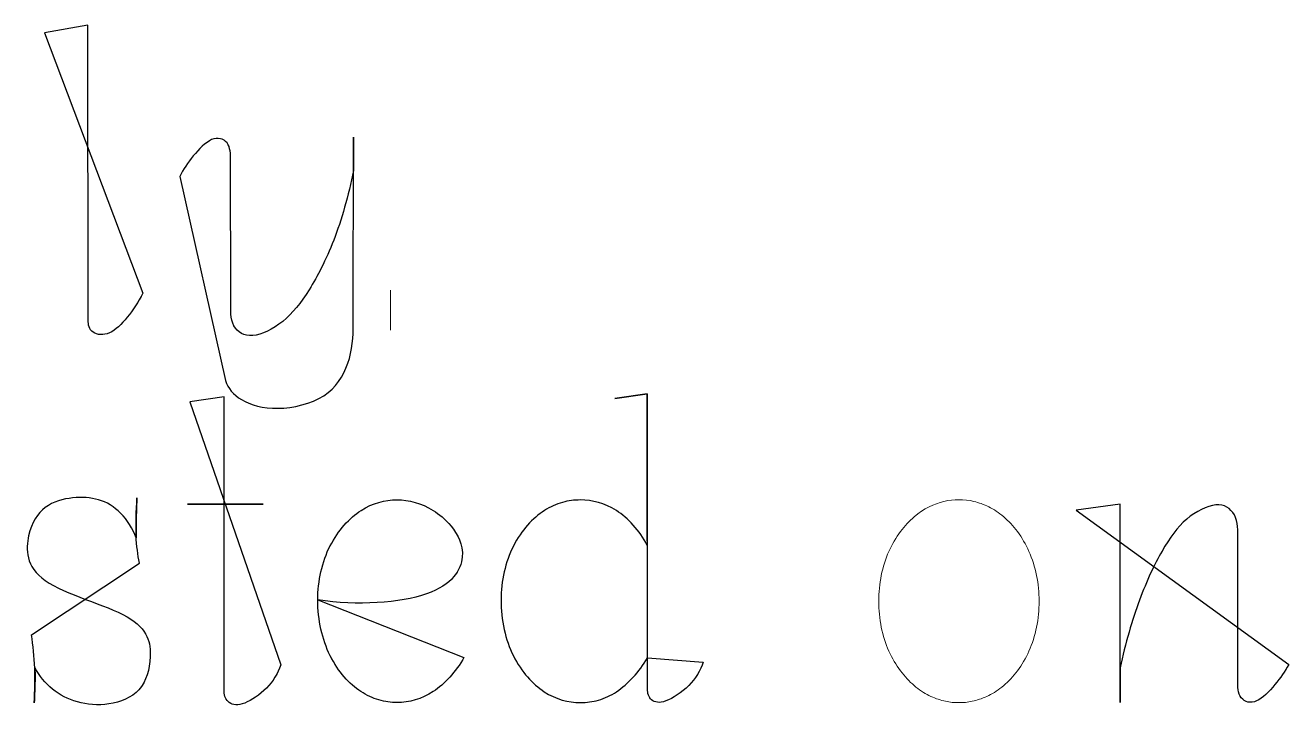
# Model space of a CAD drawing. Header units: centimetres. Extents: x -10 to 10, y -7.2 to 7.2.
# Drawn here: x -4.585 to -3.429, y 6.532 to 7.154 of the extents above; entities that cross this region are included whole.
import ezdxf

# ---------------------------------------------------------------- set-up
doc = ezdxf.new("R2010")
doc.units = ezdxf.units.CM
doc.header["$MEASUREMENT"] = 0
doc.layers.add('Layer 1', color=7, linetype='Continuous')

msp = doc.modelspace()

# ---------------------------------------------------------------- linework, layer by layer
at = {"layer": 'Layer 1', "color": 7}
for points, knots in [([(-4.56738, 7.14731), (-4.56738, 7.14731), (-4.52775, 7.15416), (-4.52775, 7.15416), (-4.52775, 7.15416), (-4.52775, 7.15416), (-4.52756, 6.88442), (-4.52756, 6.88442), (-4.52756, 6.88442), (-4.52756, 6.88042), (-4.52679, 6.87585), (-4.52298, 6.87339), (-4.52298, 6.87339), (-4.51936, 6.8709), (-4.51364, 6.87035), (-4.50795, 6.87281), (-4.50795, 6.87281), (-4.50242, 6.8753), (-4.49708, 6.88062), (-4.49176, 6.8871), (-4.49176, 6.8871), (-4.48663, 6.89358), (-4.48168, 6.90102), (-4.47766, 6.90901), (-4.47766, 6.90901), (-4.47766, 6.90901), (-4.56738, 7.14731), (-4.56738, 7.14731)], [0, 0, 0, 0, 0.125, 0.125, 0.125, 0.125, 0.25, 0.25, 0.25, 0.25, 0.375, 0.375, 0.375, 0.375, 0.5, 0.5, 0.5, 0.5, 0.625, 0.625, 0.625, 0.625, 0.75, 0.75, 0.75, 0.75, 1, 1, 1, 1]), ([(-4.56738, 7.14731), (-4.56738, 7.14731), (-4.56738, 7.14731), (-4.56738, 7.14731), (-4.56738, 7.14731), (-4.56738, 7.14731), (-4.56738, 7.14731), (-4.56738, 7.14731)], [0, 0, 0, 0, 0.3333333, 0.3333333, 0.3333333, 0.3333333, 1, 1, 1, 1]), ([(-4.44374, 7.01586), (-4.44051, 7.02253), (-4.43631, 7.02843), (-4.43136, 7.03472), (-4.43136, 7.03472), (-4.42623, 7.04081), (-4.42012, 7.0471), (-4.41459, 7.04959), (-4.41459, 7.04959), (-4.40887, 7.05208), (-4.40374, 7.05036), (-4.40049, 7.04655), (-4.40049, 7.04655), (-4.39745, 7.04255), (-4.39724, 7.03626), (-4.39724, 7.03073), (-4.39724, 7.03073), (-4.39724, 7.03073), (-4.39705, 6.90196), (-4.39705, 6.90196), (-4.39705, 6.90196), (-4.39705, 6.89397), (-4.39761, 6.8854), (-4.39419, 6.87929), (-4.39419, 6.87929), (-4.39078, 6.8732), (-4.38525, 6.86976), (-4.37704, 6.87035), (-4.37704, 6.87035), (-4.36905, 6.87091), (-4.35836, 6.87588), (-4.3496, 6.88331), (-4.3496, 6.88331), (-4.34045, 6.89056), (-4.33304, 6.90046), (-4.32539, 6.91226), (-4.32539, 6.91226), (-4.31777, 6.92464), (-4.31015, 6.93893), (-4.3029, 6.95761), (-4.3029, 6.95761), (-4.29586, 6.97589), (-4.28938, 6.99838), (-4.2848, 7.02124), (-4.2848, 7.02124), (-4.2848, 7.02124), (-4.28481, 7.05185), (-4.28481, 7.05185), (-4.28481, 7.05185), (-4.28481, 7.05185), (-4.285, 6.88172), (-4.285, 6.88172), (-4.285, 6.88172), (-4.285, 6.86934), (-4.28595, 6.85658), (-4.28997, 6.84497), (-4.28997, 6.84497), (-4.29436, 6.83314), (-4.30063, 6.82267), (-4.31206, 6.81526), (-4.31206, 6.81526), (-4.32349, 6.80801), (-4.33987, 6.80402), (-4.35378, 6.80383), (-4.35378, 6.80383), (-4.3677, 6.80346), (-4.37913, 6.80708), (-4.38712, 6.81182), (-4.38712, 6.81182), (-4.39511, 6.81621), (-4.39969, 6.8223), (-4.40178, 6.82915), (-4.40178, 6.82915), (-4.40178, 6.82915), (-4.44374, 7.01586), (-4.44374, 7.01586)], [0, 0, 0, 0, 0.05, 0.05, 0.05, 0.05, 0.1, 0.1, 0.1, 0.1, 0.15, 0.15, 0.15, 0.15, 0.2, 0.2, 0.2, 0.2, 0.25, 0.25, 0.25, 0.25, 0.3, 0.3, 0.3, 0.3, 0.35, 0.35, 0.35, 0.35, 0.4, 0.4, 0.4, 0.4, 0.45, 0.45, 0.45, 0.45, 0.5, 0.5, 0.5, 0.5, 0.55, 0.55, 0.55, 0.55, 0.6, 0.6, 0.6, 0.6, 0.65, 0.65, 0.65, 0.65, 0.7, 0.7, 0.7, 0.7, 0.75, 0.75, 0.75, 0.75, 0.8, 0.8, 0.8, 0.8, 0.85, 0.85, 0.85, 0.85, 0.9, 0.9, 0.9, 0.9, 1, 1, 1, 1]), ([(-4.44374, 7.01586), (-4.44374, 7.01586), (-4.44374, 7.01586), (-4.44374, 7.01586), (-4.44374, 7.01586), (-4.44374, 7.01586), (-4.44374, 7.01586), (-4.44374, 7.01586)], [0, 0, 0, 0, 0.3333333, 0.3333333, 0.3333333, 0.3333333, 1, 1, 1, 1]), ([(-4.43462, 6.80973), (-4.43462, 6.80973), (-4.40319, 6.81431), (-4.40319, 6.81431), (-4.40319, 6.81431), (-4.40319, 6.81431), (-4.40319, 6.7162), (-4.40319, 6.7162), (-4.40319, 6.7162), (-4.40319, 6.7162), (-4.36757, 6.7162), (-4.36757, 6.7162), (-4.36757, 6.7162), (-4.36757, 6.7162), (-4.43673, 6.7162), (-4.43673, 6.7162), (-4.43673, 6.7162), (-4.43673, 6.7162), (-4.40318, 6.7162), (-4.40318, 6.7162), (-4.40318, 6.7162), (-4.40318, 6.7162), (-4.40318, 6.54456), (-4.40318, 6.54456), (-4.40318, 6.54456), (-4.40318, 6.54075), (-4.40167, 6.53694), (-4.39842, 6.53464), (-4.39842, 6.53464), (-4.39517, 6.53234), (-4.39061, 6.53178), (-4.38432, 6.53427), (-4.38432, 6.53427), (-4.37823, 6.53655), (-4.3704, 6.5417), (-4.3645, 6.54779), (-4.3645, 6.54779), (-4.35841, 6.55409), (-4.35402, 6.56131), (-4.35135, 6.56912), (-4.35135, 6.56912), (-4.35135, 6.56912), (-4.43462, 6.80973), (-4.43462, 6.80973)], [0, 0, 0, 0, 0.0833333, 0.0833333, 0.0833333, 0.0833333, 0.1666667, 0.1666667, 0.1666667, 0.1666667, 0.25, 0.25, 0.25, 0.25, 0.3333333, 0.3333333, 0.3333333, 0.3333333, 0.4166667, 0.4166667, 0.4166667, 0.4166667, 0.5, 0.5, 0.5, 0.5, 0.5833333, 0.5833333, 0.5833333, 0.5833333, 0.6666667, 0.6666667, 0.6666667, 0.6666667, 0.75, 0.75, 0.75, 0.75, 0.8333333, 0.8333333, 0.8333333, 0.8333333, 1, 1, 1, 1]), ([(-4.43462, 6.80973), (-4.43462, 6.80973), (-4.43462, 6.80973), (-4.43462, 6.80973), (-4.43462, 6.80973), (-4.43462, 6.80973), (-4.43462, 6.80973), (-4.43462, 6.80973)], [0, 0, 0, 0, 0.3333333, 0.3333333, 0.3333333, 0.3333333, 1, 1, 1, 1]), ([(-4.01589, 6.5756), (-4.01951, 6.56912), (-4.02409, 6.56303), (-4.02883, 6.55787), (-4.02883, 6.55787), (-4.03359, 6.55274), (-4.03894, 6.54816), (-4.04407, 6.54453), (-4.04407, 6.54453), (-4.04941, 6.54109), (-4.05494, 6.53863), (-4.06063, 6.53691), (-4.06063, 6.53691), (-4.06597, 6.53538), (-4.07148, 6.53463), (-4.07719, 6.53463), (-4.07719, 6.53463), (-4.08822, 6.53463), (-4.09947, 6.53767), (-4.11032, 6.54455), (-4.11032, 6.54455), (-4.11566, 6.54817), (-4.1208, 6.55254), (-4.12556, 6.55807), (-4.12556, 6.55807), (-4.13032, 6.56341), (-4.13471, 6.57008), (-4.13852, 6.57749), (-4.13852, 6.57749), (-4.14214, 6.58471), (-4.145, 6.59292), (-4.14691, 6.60149), (-4.14691, 6.60149), (-4.14882, 6.61025), (-4.14977, 6.61919), (-4.14977, 6.62835), (-4.14977, 6.62835), (-4.14977, 6.63711), (-4.14882, 6.64587), (-4.14691, 6.65425), (-4.14691, 6.65425), (-4.145, 6.66245), (-4.14215, 6.67063), (-4.13852, 6.67767), (-4.13852, 6.67767), (-4.13471, 6.6851), (-4.13032, 6.69159), (-4.12556, 6.69691), (-4.12556, 6.69691), (-4.12061, 6.70244), (-4.11548, 6.70681), (-4.11013, 6.71025), (-4.11013, 6.71025), (-4.10478, 6.71369), (-4.09926, 6.71615), (-4.09357, 6.71768), (-4.09357, 6.71768), (-4.08823, 6.7194), (-4.0827, 6.71996), (-4.07719, 6.71996), (-4.07719, 6.71996), (-4.06616, 6.71996), (-4.0551, 6.7171), (-4.04422, 6.71025), (-4.04422, 6.71025), (-4.03888, 6.70681), (-4.03356, 6.70244), (-4.02879, 6.69691), (-4.02879, 6.69691), (-4.02403, 6.69175), (-4.01945, 6.68529), (-4.01604, 6.67844), (-4.01604, 6.67844), (-4.01604, 6.67844), (-4.01604, 6.81692), (-4.01604, 6.81692), (-4.01604, 6.81692), (-4.01604, 6.81692), (-4.04578, 6.81274), (-4.04578, 6.81274), (-4.04578, 6.81274), (-4.04578, 6.81274), (-4.01604, 6.81692), (-4.01604, 6.81692), (-4.01604, 6.81692), (-4.01604, 6.81692), (-4.01585, 6.54718), (-4.01585, 6.54718), (-4.01585, 6.54718), (-4.01585, 6.54318), (-4.01471, 6.53937), (-4.01204, 6.53726), (-4.01204, 6.53726), (-4.00918, 6.53477), (-4.00519, 6.53382), (-3.99889, 6.53612), (-3.99889, 6.53612), (-3.9928, 6.5384), (-3.98442, 6.54393), (-3.97812, 6.55022), (-3.97812, 6.55022), (-3.97164, 6.55652), (-3.96746, 6.56395), (-3.96478, 6.57176), (-3.96478, 6.57176), (-3.96478, 6.57176), (-4.01589, 6.5756), (-4.01589, 6.5756)], [0, 0, 0, 0, 0.0357143, 0.0357143, 0.0357143, 0.0357143, 0.0714286, 0.0714286, 0.0714286, 0.0714286, 0.1071429, 0.1071429, 0.1071429, 0.1071429, 0.1428571, 0.1428571, 0.1428571, 0.1428571, 0.1785714, 0.1785714, 0.1785714, 0.1785714, 0.2142857, 0.2142857, 0.2142857, 0.2142857, 0.25, 0.25, 0.25, 0.25, 0.2857143, 0.2857143, 0.2857143, 0.2857143, 0.3214286, 0.3214286, 0.3214286, 0.3214286, 0.3571429, 0.3571429, 0.3571429, 0.3571429, 0.3928571, 0.3928571, 0.3928571, 0.3928571, 0.4285714, 0.4285714, 0.4285714, 0.4285714, 0.4642857, 0.4642857, 0.4642857, 0.4642857, 0.5, 0.5, 0.5, 0.5, 0.5357143, 0.5357143, 0.5357143, 0.5357143, 0.5714286, 0.5714286, 0.5714286, 0.5714286, 0.6071429, 0.6071429, 0.6071429, 0.6071429, 0.6428571, 0.6428571, 0.6428571, 0.6428571, 0.6785714, 0.6785714, 0.6785714, 0.6785714, 0.7142857, 0.7142857, 0.7142857, 0.7142857, 0.75, 0.75, 0.75, 0.75, 0.7857143, 0.7857143, 0.7857143, 0.7857143, 0.8214286, 0.8214286, 0.8214286, 0.8214286, 0.8571429, 0.8571429, 0.8571429, 0.8571429, 0.8928571, 0.8928571, 0.8928571, 0.8928571, 0.9285714, 0.9285714, 0.9285714, 0.9285714, 1, 1, 1, 1]), ([(-4.57937, 6.59674), (-4.57805, 6.58663), (-4.5767, 6.57674), (-4.57651, 6.56626), (-4.57651, 6.56626), (-4.57595, 6.55615), (-4.57651, 6.5453), (-4.57688, 6.53446), (-4.57688, 6.53446), (-4.57651, 6.54189), (-4.57632, 6.54912), (-4.57614, 6.55446), (-4.57614, 6.55446), (-4.57595, 6.55999), (-4.57614, 6.56343), (-4.57651, 6.56684), (-4.57651, 6.56684), (-4.57233, 6.55922), (-4.5668, 6.55237), (-4.56013, 6.54702), (-4.56013, 6.54702), (-4.55365, 6.54149), (-4.54621, 6.53768), (-4.53746, 6.53522), (-4.53746, 6.53522), (-4.5287, 6.53294), (-4.5186, 6.53178), (-4.50851, 6.5335), (-4.50851, 6.5335), (-4.49822, 6.53503), (-4.48793, 6.53903), (-4.48107, 6.54646), (-4.48107, 6.54646), (-4.4744, 6.55408), (-4.47117, 6.56474), (-4.47078, 6.57675), (-4.47078, 6.57675), (-4.47022, 6.58876), (-4.4725, 6.60189), (-4.49192, 6.61313), (-4.49192, 6.61313), (-4.51155, 6.62419), (-4.54849, 6.63353), (-4.5668, 6.64628), (-4.5668, 6.64628), (-4.58511, 6.65903), (-4.58471, 6.67523), (-4.58204, 6.68724), (-4.58204, 6.68724), (-4.57918, 6.69962), (-4.57402, 6.70782), (-4.5668, 6.71314), (-4.5668, 6.71314), (-4.55958, 6.71846), (-4.55042, 6.72095), (-4.54185, 6.7219), (-4.54185, 6.7219), (-4.53328, 6.72285), (-4.52529, 6.72246), (-4.51804, 6.71999), (-4.51804, 6.71999), (-4.51042, 6.71808), (-4.50375, 6.7139), (-4.49785, 6.70779), (-4.49785, 6.70779), (-4.49176, 6.70189), (-4.48682, 6.69387), (-4.48356, 6.6853), (-4.48356, 6.6853), (-4.48375, 6.68871), (-4.48375, 6.69197), (-4.48375, 6.69805), (-4.48375, 6.69805), (-4.48356, 6.70414), (-4.48335, 6.7131), (-4.48298, 6.72186), (-4.48298, 6.72186), (-4.48354, 6.70966), (-4.48393, 6.69747), (-4.48375, 6.68757), (-4.48375, 6.68757), (-4.48335, 6.67746), (-4.48203, 6.66984), (-4.48071, 6.66222), (-4.48071, 6.66222), (-4.48071, 6.66222), (-4.57937, 6.59674), (-4.57937, 6.59674)], [0, 0, 0, 0, 0.0434783, 0.0434783, 0.0434783, 0.0434783, 0.0869565, 0.0869565, 0.0869565, 0.0869565, 0.1304348, 0.1304348, 0.1304348, 0.1304348, 0.173913, 0.173913, 0.173913, 0.173913, 0.2173913, 0.2173913, 0.2173913, 0.2173913, 0.2608696, 0.2608696, 0.2608696, 0.2608696, 0.3043478, 0.3043478, 0.3043478, 0.3043478, 0.3478261, 0.3478261, 0.3478261, 0.3478261, 0.3913043, 0.3913043, 0.3913043, 0.3913043, 0.4347826, 0.4347826, 0.4347826, 0.4347826, 0.4782609, 0.4782609, 0.4782609, 0.4782609, 0.5217391, 0.5217391, 0.5217391, 0.5217391, 0.5652174, 0.5652174, 0.5652174, 0.5652174, 0.6086957, 0.6086957, 0.6086957, 0.6086957, 0.6521739, 0.6521739, 0.6521739, 0.6521739, 0.6956522, 0.6956522, 0.6956522, 0.6956522, 0.7391304, 0.7391304, 0.7391304, 0.7391304, 0.7826087, 0.7826087, 0.7826087, 0.7826087, 0.826087, 0.826087, 0.826087, 0.826087, 0.8695652, 0.8695652, 0.8695652, 0.8695652, 0.9130435, 0.9130435, 0.9130435, 0.9130435, 1, 1, 1, 1]), ([(-4.31743, 6.62857), (-4.28142, 6.62304), (-4.24181, 6.62571), (-4.218, 6.63407), (-4.218, 6.63407), (-4.19437, 6.64227), (-4.18638, 6.65598), (-4.18524, 6.66778), (-4.18524, 6.66778), (-4.1841, 6.6794), (-4.18979, 6.68892), (-4.19553, 6.69598), (-4.19553, 6.69598), (-4.20103, 6.70283), (-4.20656, 6.70704), (-4.21191, 6.71045), (-4.21191, 6.71045), (-4.22294, 6.71712), (-4.234, 6.72016), (-4.24506, 6.72016), (-4.24506, 6.72016), (-4.25591, 6.72016), (-4.26715, 6.71712), (-4.27782, 6.71045), (-4.27782, 6.71045), (-4.28316, 6.70683), (-4.2883, 6.70246), (-4.29325, 6.69693), (-4.29325, 6.69693), (-4.29801, 6.69159), (-4.3024, 6.6851), (-4.30621, 6.67788), (-4.30621, 6.67788), (-4.30983, 6.67082), (-4.31269, 6.66283), (-4.3146, 6.65425), (-4.3146, 6.65425), (-4.31651, 6.64605), (-4.31746, 6.63729), (-4.31746, 6.62835), (-4.31746, 6.62835), (-4.31746, 6.61941), (-4.31651, 6.61044), (-4.3146, 6.60168), (-4.3146, 6.60168), (-4.31269, 6.59311), (-4.30984, 6.58491), (-4.30621, 6.5775), (-4.30621, 6.5775), (-4.3024, 6.57007), (-4.29801, 6.56358), (-4.29325, 6.55808), (-4.29325, 6.55808), (-4.28849, 6.55255), (-4.28335, 6.54816), (-4.27801, 6.54474), (-4.27801, 6.54474), (-4.27267, 6.54112), (-4.26714, 6.53884), (-4.26161, 6.53712), (-4.26161, 6.53712), (-4.25611, 6.53559), (-4.25039, 6.53463), (-4.24505, 6.53463), (-4.24505, 6.53463), (-4.23381, 6.53463), (-4.22256, 6.53788), (-4.2119, 6.54474), (-4.2119, 6.54474), (-4.20656, 6.54818), (-4.20142, 6.55273), (-4.19666, 6.55789), (-4.19666, 6.55789), (-4.1919, 6.56323), (-4.18751, 6.56932), (-4.18372, 6.5758), (-4.18372, 6.5758), (-4.18372, 6.5758), (-4.31743, 6.62857), (-4.31743, 6.62857)], [0, 0, 0, 0, 0.047619, 0.047619, 0.047619, 0.047619, 0.0952381, 0.0952381, 0.0952381, 0.0952381, 0.1428571, 0.1428571, 0.1428571, 0.1428571, 0.1904762, 0.1904762, 0.1904762, 0.1904762, 0.2380952, 0.2380952, 0.2380952, 0.2380952, 0.2857143, 0.2857143, 0.2857143, 0.2857143, 0.3333333, 0.3333333, 0.3333333, 0.3333333, 0.3809524, 0.3809524, 0.3809524, 0.3809524, 0.4285714, 0.4285714, 0.4285714, 0.4285714, 0.4761905, 0.4761905, 0.4761905, 0.4761905, 0.5238095, 0.5238095, 0.5238095, 0.5238095, 0.5714286, 0.5714286, 0.5714286, 0.5714286, 0.6190476, 0.6190476, 0.6190476, 0.6190476, 0.6666667, 0.6666667, 0.6666667, 0.6666667, 0.7142857, 0.7142857, 0.7142857, 0.7142857, 0.7619048, 0.7619048, 0.7619048, 0.7619048, 0.8095238, 0.8095238, 0.8095238, 0.8095238, 0.8571429, 0.8571429, 0.8571429, 0.8571429, 0.9047619, 0.9047619, 0.9047619, 0.9047619, 1, 1, 1, 1]), ([(-3.62346, 6.71067), (-3.62346, 6.71067), (-3.58345, 6.7162), (-3.58345, 6.7162), (-3.58345, 6.7162), (-3.58345, 6.7162), (-3.58345, 6.53464), (-3.58345, 6.53464), (-3.58345, 6.53464), (-3.58345, 6.53464), (-3.58345, 6.56644), (-3.58345, 6.56644), (-3.58345, 6.56644), (-3.57869, 6.58874), (-3.57221, 6.61044), (-3.56554, 6.62835), (-3.56554, 6.62835), (-3.55906, 6.64645), (-3.55202, 6.66092), (-3.54498, 6.67312), (-3.54498, 6.67312), (-3.53813, 6.68532), (-3.53106, 6.69503), (-3.52249, 6.70246), (-3.52249, 6.70246), (-3.51392, 6.70971), (-3.50381, 6.71466), (-3.49582, 6.71542), (-3.49582, 6.71542), (-3.48801, 6.71619), (-3.48248, 6.71238), (-3.47886, 6.70629), (-3.47886, 6.70629), (-3.47524, 6.7002), (-3.47561, 6.69182), (-3.47561, 6.68362), (-3.47561, 6.68362), (-3.47561, 6.68362), (-3.4758, 6.55485), (-3.4758, 6.55485), (-3.4758, 6.55485), (-3.4758, 6.54932), (-3.47561, 6.54305), (-3.47255, 6.53903), (-3.47255, 6.53903), (-3.46932, 6.53503), (-3.46416, 6.53371), (-3.45845, 6.53617), (-3.45845, 6.53617), (-3.45292, 6.53845), (-3.44702, 6.54493), (-3.44168, 6.55104), (-3.44168, 6.55104), (-3.43673, 6.55713), (-3.43255, 6.56324), (-3.42911, 6.56951), (-3.42911, 6.56951), (-3.42911, 6.56951), (-3.62346, 6.71067), (-3.62346, 6.71067)], [0, 0, 0, 0, 0.0625, 0.0625, 0.0625, 0.0625, 0.125, 0.125, 0.125, 0.125, 0.1875, 0.1875, 0.1875, 0.1875, 0.25, 0.25, 0.25, 0.25, 0.3125, 0.3125, 0.3125, 0.3125, 0.375, 0.375, 0.375, 0.375, 0.4375, 0.4375, 0.4375, 0.4375, 0.5, 0.5, 0.5, 0.5, 0.5625, 0.5625, 0.5625, 0.5625, 0.625, 0.625, 0.625, 0.625, 0.6875, 0.6875, 0.6875, 0.6875, 0.75, 0.75, 0.75, 0.75, 0.8125, 0.8125, 0.8125, 0.8125, 0.875, 0.875, 0.875, 0.875, 1, 1, 1, 1]), ([(-3.62346, 6.71067), (-3.62346, 6.71067), (-3.62346, 6.71067), (-3.62346, 6.71067), (-3.62346, 6.71067), (-3.62346, 6.71067), (-3.62346, 6.71067), (-3.62346, 6.71067)], [0, 0, 0, 0, 0.3333333, 0.3333333, 0.3333333, 0.3333333, 1, 1, 1, 1]), ([(-4.31743, 6.62857), (-4.31743, 6.62857), (-4.31743, 6.62857), (-4.31743, 6.62857), (-4.31743, 6.62857), (-4.31743, 6.62857), (-4.31743, 6.62857), (-4.31743, 6.62857)], [0, 0, 0, 0, 0.3333333, 0.3333333, 0.3333333, 0.3333333, 1, 1, 1, 1]), ([(-4.57937, 6.59674), (-4.57937, 6.59674), (-4.57937, 6.59674), (-4.57937, 6.59674), (-4.57937, 6.59674), (-4.57937, 6.59674), (-4.57937, 6.59674), (-4.57937, 6.59674)], [0, 0, 0, 0, 0.3333333, 0.3333333, 0.3333333, 0.3333333, 1, 1, 1, 1]), ([(-4.01589, 6.5756), (-4.01589, 6.5756), (-4.01589, 6.5756), (-4.01589, 6.5756), (-4.01589, 6.5756), (-4.01589, 6.5756), (-4.01589, 6.5756), (-4.01589, 6.5756)], [0, 0, 0, 0, 0.3333333, 0.3333333, 0.3333333, 0.3333333, 1, 1, 1, 1])]:
    msp.add_open_spline(points, degree=3, knots=knots, dxfattribs=at)
at = {"layer": 'Layer 1', "lineweight": 0}
for points, knots in [([(-4.56738, 7.14731), (-4.56738, 7.14731), (-4.52775, 7.15416), (-4.52775, 7.15416), (-4.52775, 7.15416), (-4.52775, 7.15416), (-4.52756, 6.88442), (-4.52756, 6.88442), (-4.52756, 6.88442), (-4.52756, 6.88042), (-4.52679, 6.87585), (-4.52298, 6.87339), (-4.52298, 6.87339), (-4.51936, 6.8709), (-4.51364, 6.87035), (-4.50795, 6.87281), (-4.50795, 6.87281), (-4.50242, 6.8753), (-4.49708, 6.88062), (-4.49176, 6.8871), (-4.49176, 6.8871), (-4.48663, 6.89358), (-4.48168, 6.90102), (-4.47766, 6.90901)], [0, 0, 0, 0, 0.1428571, 0.1428571, 0.1428571, 0.1428571, 0.2857143, 0.2857143, 0.2857143, 0.2857143, 0.4285714, 0.4285714, 0.4285714, 0.4285714, 0.5714286, 0.5714286, 0.5714286, 0.5714286, 0.7142857, 0.7142857, 0.7142857, 0.7142857, 1, 1, 1, 1]), ([(-4.56738, 7.14731), (-4.56738, 7.14731), (-4.56738, 7.14731), (-4.56738, 7.14731), (-4.56738, 7.14731), (-4.56738, 7.14731), (-4.56738, 7.14731), (-4.56738, 7.14731)], [0, 0, 0, 0, 0.3333333, 0.3333333, 0.3333333, 0.3333333, 1, 1, 1, 1]), ([(-4.44374, 7.01586), (-4.44051, 7.02253), (-4.43631, 7.02843), (-4.43136, 7.03472), (-4.43136, 7.03472), (-4.42623, 7.04081), (-4.42012, 7.0471), (-4.41459, 7.04959), (-4.41459, 7.04959), (-4.40887, 7.05208), (-4.40374, 7.05036), (-4.40049, 7.04655), (-4.40049, 7.04655), (-4.39745, 7.04255), (-4.39724, 7.03626), (-4.39724, 7.03073), (-4.39724, 7.03073), (-4.39724, 7.03073), (-4.39705, 6.90196), (-4.39705, 6.90196), (-4.39705, 6.90196), (-4.39705, 6.89397), (-4.39761, 6.8854), (-4.39419, 6.87929), (-4.39419, 6.87929), (-4.39078, 6.8732), (-4.38525, 6.86976), (-4.37704, 6.87035), (-4.37704, 6.87035), (-4.36905, 6.87091), (-4.35836, 6.87588), (-4.3496, 6.88331), (-4.3496, 6.88331), (-4.34045, 6.89056), (-4.33304, 6.90046), (-4.32539, 6.91226), (-4.32539, 6.91226), (-4.31777, 6.92464), (-4.31015, 6.93893), (-4.3029, 6.95761), (-4.3029, 6.95761), (-4.29586, 6.97589), (-4.28938, 6.99838), (-4.2848, 7.02124), (-4.2848, 7.02124), (-4.2848, 7.02124), (-4.28481, 7.05185), (-4.28481, 7.05185), (-4.28481, 7.05185), (-4.28481, 7.05185), (-4.285, 6.88172), (-4.285, 6.88172), (-4.285, 6.88172), (-4.285, 6.86934), (-4.28595, 6.85658), (-4.28997, 6.84497), (-4.28997, 6.84497), (-4.29436, 6.83314), (-4.30063, 6.82267), (-4.31206, 6.81526), (-4.31206, 6.81526), (-4.32349, 6.80801), (-4.33987, 6.80402), (-4.35378, 6.80383), (-4.35378, 6.80383), (-4.3677, 6.80346), (-4.37913, 6.80708), (-4.38712, 6.81182), (-4.38712, 6.81182), (-4.39511, 6.81621), (-4.39969, 6.8223), (-4.40178, 6.82915)], [0, 0, 0, 0, 0.0526316, 0.0526316, 0.0526316, 0.0526316, 0.1052632, 0.1052632, 0.1052632, 0.1052632, 0.1578947, 0.1578947, 0.1578947, 0.1578947, 0.2105263, 0.2105263, 0.2105263, 0.2105263, 0.2631579, 0.2631579, 0.2631579, 0.2631579, 0.3157895, 0.3157895, 0.3157895, 0.3157895, 0.3684211, 0.3684211, 0.3684211, 0.3684211, 0.4210526, 0.4210526, 0.4210526, 0.4210526, 0.4736842, 0.4736842, 0.4736842, 0.4736842, 0.5263158, 0.5263158, 0.5263158, 0.5263158, 0.5789474, 0.5789474, 0.5789474, 0.5789474, 0.6315789, 0.6315789, 0.6315789, 0.6315789, 0.6842105, 0.6842105, 0.6842105, 0.6842105, 0.7368421, 0.7368421, 0.7368421, 0.7368421, 0.7894737, 0.7894737, 0.7894737, 0.7894737, 0.8421053, 0.8421053, 0.8421053, 0.8421053, 0.8947368, 0.8947368, 0.8947368, 0.8947368, 1, 1, 1, 1]), ([(-4.44374, 7.01586), (-4.44374, 7.01586), (-4.44374, 7.01586), (-4.44374, 7.01586), (-4.44374, 7.01586), (-4.44374, 7.01586), (-4.44374, 7.01586), (-4.44374, 7.01586)], [0, 0, 0, 0, 0.3333333, 0.3333333, 0.3333333, 0.3333333, 1, 1, 1, 1]), ([(-4.43462, 6.80973), (-4.43462, 6.80973), (-4.40319, 6.81431), (-4.40319, 6.81431), (-4.40319, 6.81431), (-4.40319, 6.81431), (-4.40319, 6.7162), (-4.40319, 6.7162), (-4.40319, 6.7162), (-4.40319, 6.7162), (-4.36757, 6.7162), (-4.36757, 6.7162), (-4.36757, 6.7162), (-4.36757, 6.7162), (-4.43673, 6.7162), (-4.43673, 6.7162), (-4.43673, 6.7162), (-4.43673, 6.7162), (-4.40318, 6.7162), (-4.40318, 6.7162), (-4.40318, 6.7162), (-4.40318, 6.7162), (-4.40318, 6.54456), (-4.40318, 6.54456), (-4.40318, 6.54456), (-4.40318, 6.54075), (-4.40167, 6.53694), (-4.39842, 6.53464), (-4.39842, 6.53464), (-4.39517, 6.53234), (-4.39061, 6.53178), (-4.38432, 6.53427), (-4.38432, 6.53427), (-4.37823, 6.53655), (-4.3704, 6.5417), (-4.3645, 6.54779), (-4.3645, 6.54779), (-4.35841, 6.55409), (-4.35402, 6.56131), (-4.35135, 6.56912)], [0, 0, 0, 0, 0.0909091, 0.0909091, 0.0909091, 0.0909091, 0.1818182, 0.1818182, 0.1818182, 0.1818182, 0.2727273, 0.2727273, 0.2727273, 0.2727273, 0.3636364, 0.3636364, 0.3636364, 0.3636364, 0.4545455, 0.4545455, 0.4545455, 0.4545455, 0.5454545, 0.5454545, 0.5454545, 0.5454545, 0.6363636, 0.6363636, 0.6363636, 0.6363636, 0.7272727, 0.7272727, 0.7272727, 0.7272727, 0.8181818, 0.8181818, 0.8181818, 0.8181818, 1, 1, 1, 1]), ([(-4.43462, 6.80973), (-4.43462, 6.80973), (-4.43462, 6.80973), (-4.43462, 6.80973), (-4.43462, 6.80973), (-4.43462, 6.80973), (-4.43462, 6.80973), (-4.43462, 6.80973)], [0, 0, 0, 0, 0.3333333, 0.3333333, 0.3333333, 0.3333333, 1, 1, 1, 1]), ([(-4.01589, 6.5756), (-4.01951, 6.56912), (-4.02409, 6.56303), (-4.02883, 6.55787), (-4.02883, 6.55787), (-4.03359, 6.55274), (-4.03894, 6.54816), (-4.04407, 6.54453), (-4.04407, 6.54453), (-4.04941, 6.54109), (-4.05494, 6.53863), (-4.06063, 6.53691), (-4.06063, 6.53691), (-4.06597, 6.53538), (-4.07148, 6.53463), (-4.07719, 6.53463), (-4.07719, 6.53463), (-4.08822, 6.53463), (-4.09947, 6.53767), (-4.11032, 6.54455), (-4.11032, 6.54455), (-4.11566, 6.54817), (-4.1208, 6.55254), (-4.12556, 6.55807), (-4.12556, 6.55807), (-4.13032, 6.56341), (-4.13471, 6.57008), (-4.13852, 6.57749), (-4.13852, 6.57749), (-4.14214, 6.58471), (-4.145, 6.59292), (-4.14691, 6.60149), (-4.14691, 6.60149), (-4.14882, 6.61025), (-4.14977, 6.61919), (-4.14977, 6.62835), (-4.14977, 6.62835), (-4.14977, 6.63711), (-4.14882, 6.64587), (-4.14691, 6.65425), (-4.14691, 6.65425), (-4.145, 6.66245), (-4.14215, 6.67063), (-4.13852, 6.67767), (-4.13852, 6.67767), (-4.13471, 6.6851), (-4.13032, 6.69159), (-4.12556, 6.69691), (-4.12556, 6.69691), (-4.12061, 6.70244), (-4.11548, 6.70681), (-4.11013, 6.71025), (-4.11013, 6.71025), (-4.10478, 6.71369), (-4.09926, 6.71615), (-4.09357, 6.71768), (-4.09357, 6.71768), (-4.08823, 6.7194), (-4.0827, 6.71996), (-4.07719, 6.71996), (-4.07719, 6.71996), (-4.06616, 6.71996), (-4.0551, 6.7171), (-4.04422, 6.71025), (-4.04422, 6.71025), (-4.03888, 6.70681), (-4.03356, 6.70244), (-4.02879, 6.69691), (-4.02879, 6.69691), (-4.02403, 6.69175), (-4.01945, 6.68529), (-4.01604, 6.67844), (-4.01604, 6.67844), (-4.01604, 6.67844), (-4.01604, 6.81692), (-4.01604, 6.81692), (-4.01604, 6.81692), (-4.01604, 6.81692), (-4.04578, 6.81274), (-4.04578, 6.81274), (-4.04578, 6.81274), (-4.04578, 6.81274), (-4.01604, 6.81692), (-4.01604, 6.81692), (-4.01604, 6.81692), (-4.01604, 6.81692), (-4.01585, 6.54718), (-4.01585, 6.54718), (-4.01585, 6.54718), (-4.01585, 6.54318), (-4.01471, 6.53937), (-4.01204, 6.53726), (-4.01204, 6.53726), (-4.00918, 6.53477), (-4.00519, 6.53382), (-3.99889, 6.53612), (-3.99889, 6.53612), (-3.9928, 6.5384), (-3.98442, 6.54393), (-3.97812, 6.55022), (-3.97812, 6.55022), (-3.97164, 6.55652), (-3.96746, 6.56395), (-3.96478, 6.57176)], [0, 0, 0, 0, 0.037037, 0.037037, 0.037037, 0.037037, 0.0740741, 0.0740741, 0.0740741, 0.0740741, 0.1111111, 0.1111111, 0.1111111, 0.1111111, 0.1481481, 0.1481481, 0.1481481, 0.1481481, 0.1851852, 0.1851852, 0.1851852, 0.1851852, 0.2222222, 0.2222222, 0.2222222, 0.2222222, 0.2592593, 0.2592593, 0.2592593, 0.2592593, 0.2962963, 0.2962963, 0.2962963, 0.2962963, 0.3333333, 0.3333333, 0.3333333, 0.3333333, 0.3703704, 0.3703704, 0.3703704, 0.3703704, 0.4074074, 0.4074074, 0.4074074, 0.4074074, 0.4444444, 0.4444444, 0.4444444, 0.4444444, 0.4814815, 0.4814815, 0.4814815, 0.4814815, 0.5185185, 0.5185185, 0.5185185, 0.5185185, 0.5555556, 0.5555556, 0.5555556, 0.5555556, 0.5925926, 0.5925926, 0.5925926, 0.5925926, 0.6296296, 0.6296296, 0.6296296, 0.6296296, 0.6666667, 0.6666667, 0.6666667, 0.6666667, 0.7037037, 0.7037037, 0.7037037, 0.7037037, 0.7407407, 0.7407407, 0.7407407, 0.7407407, 0.7777778, 0.7777778, 0.7777778, 0.7777778, 0.8148148, 0.8148148, 0.8148148, 0.8148148, 0.8518519, 0.8518519, 0.8518519, 0.8518519, 0.8888889, 0.8888889, 0.8888889, 0.8888889, 0.9259259, 0.9259259, 0.9259259, 0.9259259, 1, 1, 1, 1]), ([(-4.57937, 6.59674), (-4.57805, 6.58663), (-4.5767, 6.57674), (-4.57651, 6.56626), (-4.57651, 6.56626), (-4.57595, 6.55615), (-4.57651, 6.5453), (-4.57688, 6.53446), (-4.57688, 6.53446), (-4.57651, 6.54189), (-4.57632, 6.54912), (-4.57614, 6.55446), (-4.57614, 6.55446), (-4.57595, 6.55999), (-4.57614, 6.56343), (-4.57651, 6.56684), (-4.57651, 6.56684), (-4.57233, 6.55922), (-4.5668, 6.55237), (-4.56013, 6.54702), (-4.56013, 6.54702), (-4.55365, 6.54149), (-4.54621, 6.53768), (-4.53746, 6.53522), (-4.53746, 6.53522), (-4.5287, 6.53294), (-4.5186, 6.53178), (-4.50851, 6.5335), (-4.50851, 6.5335), (-4.49822, 6.53503), (-4.48793, 6.53903), (-4.48107, 6.54646), (-4.48107, 6.54646), (-4.4744, 6.55408), (-4.47117, 6.56474), (-4.47078, 6.57675), (-4.47078, 6.57675), (-4.47022, 6.58876), (-4.4725, 6.60189), (-4.49192, 6.61313), (-4.49192, 6.61313), (-4.51155, 6.62419), (-4.54849, 6.63353), (-4.5668, 6.64628), (-4.5668, 6.64628), (-4.58511, 6.65903), (-4.58471, 6.67523), (-4.58204, 6.68724), (-4.58204, 6.68724), (-4.57918, 6.69962), (-4.57402, 6.70782), (-4.5668, 6.71314), (-4.5668, 6.71314), (-4.55958, 6.71846), (-4.55042, 6.72095), (-4.54185, 6.7219), (-4.54185, 6.7219), (-4.53328, 6.72285), (-4.52529, 6.72246), (-4.51804, 6.71999), (-4.51804, 6.71999), (-4.51042, 6.71808), (-4.50375, 6.7139), (-4.49785, 6.70779), (-4.49785, 6.70779), (-4.49176, 6.70189), (-4.48682, 6.69387), (-4.48356, 6.6853), (-4.48356, 6.6853), (-4.48375, 6.68871), (-4.48375, 6.69197), (-4.48375, 6.69805), (-4.48375, 6.69805), (-4.48356, 6.70414), (-4.48335, 6.7131), (-4.48298, 6.72186), (-4.48298, 6.72186), (-4.48354, 6.70966), (-4.48393, 6.69747), (-4.48375, 6.68757), (-4.48375, 6.68757), (-4.48335, 6.67746), (-4.48203, 6.66984), (-4.48071, 6.66222)], [0, 0, 0, 0, 0.0454545, 0.0454545, 0.0454545, 0.0454545, 0.0909091, 0.0909091, 0.0909091, 0.0909091, 0.1363636, 0.1363636, 0.1363636, 0.1363636, 0.1818182, 0.1818182, 0.1818182, 0.1818182, 0.2272727, 0.2272727, 0.2272727, 0.2272727, 0.2727273, 0.2727273, 0.2727273, 0.2727273, 0.3181818, 0.3181818, 0.3181818, 0.3181818, 0.3636364, 0.3636364, 0.3636364, 0.3636364, 0.4090909, 0.4090909, 0.4090909, 0.4090909, 0.4545455, 0.4545455, 0.4545455, 0.4545455, 0.5, 0.5, 0.5, 0.5, 0.5454545, 0.5454545, 0.5454545, 0.5454545, 0.5909091, 0.5909091, 0.5909091, 0.5909091, 0.6363636, 0.6363636, 0.6363636, 0.6363636, 0.6818182, 0.6818182, 0.6818182, 0.6818182, 0.7272727, 0.7272727, 0.7272727, 0.7272727, 0.7727273, 0.7727273, 0.7727273, 0.7727273, 0.8181818, 0.8181818, 0.8181818, 0.8181818, 0.8636364, 0.8636364, 0.8636364, 0.8636364, 0.9090909, 0.9090909, 0.9090909, 0.9090909, 1, 1, 1, 1]), ([(-4.31743, 6.62857), (-4.28142, 6.62304), (-4.24181, 6.62571), (-4.218, 6.63407), (-4.218, 6.63407), (-4.19437, 6.64227), (-4.18638, 6.65598), (-4.18524, 6.66778), (-4.18524, 6.66778), (-4.1841, 6.6794), (-4.18979, 6.68892), (-4.19553, 6.69598), (-4.19553, 6.69598), (-4.20103, 6.70283), (-4.20656, 6.70704), (-4.21191, 6.71045), (-4.21191, 6.71045), (-4.22294, 6.71712), (-4.234, 6.72016), (-4.24506, 6.72016), (-4.24506, 6.72016), (-4.25591, 6.72016), (-4.26715, 6.71712), (-4.27782, 6.71045), (-4.27782, 6.71045), (-4.28316, 6.70683), (-4.2883, 6.70246), (-4.29325, 6.69693), (-4.29325, 6.69693), (-4.29801, 6.69159), (-4.3024, 6.6851), (-4.30621, 6.67788), (-4.30621, 6.67788), (-4.30983, 6.67082), (-4.31269, 6.66283), (-4.3146, 6.65425), (-4.3146, 6.65425), (-4.31651, 6.64605), (-4.31746, 6.63729), (-4.31746, 6.62835), (-4.31746, 6.62835), (-4.31746, 6.61941), (-4.31651, 6.61044), (-4.3146, 6.60168), (-4.3146, 6.60168), (-4.31269, 6.59311), (-4.30984, 6.58491), (-4.30621, 6.5775), (-4.30621, 6.5775), (-4.3024, 6.57007), (-4.29801, 6.56358), (-4.29325, 6.55808), (-4.29325, 6.55808), (-4.28849, 6.55255), (-4.28335, 6.54816), (-4.27801, 6.54474), (-4.27801, 6.54474), (-4.27267, 6.54112), (-4.26714, 6.53884), (-4.26161, 6.53712), (-4.26161, 6.53712), (-4.25611, 6.53559), (-4.25039, 6.53463), (-4.24505, 6.53463), (-4.24505, 6.53463), (-4.23381, 6.53463), (-4.22256, 6.53788), (-4.2119, 6.54474), (-4.2119, 6.54474), (-4.20656, 6.54818), (-4.20142, 6.55273), (-4.19666, 6.55789), (-4.19666, 6.55789), (-4.1919, 6.56323), (-4.18751, 6.56932), (-4.18372, 6.5758)], [0, 0, 0, 0, 0.05, 0.05, 0.05, 0.05, 0.1, 0.1, 0.1, 0.1, 0.15, 0.15, 0.15, 0.15, 0.2, 0.2, 0.2, 0.2, 0.25, 0.25, 0.25, 0.25, 0.3, 0.3, 0.3, 0.3, 0.35, 0.35, 0.35, 0.35, 0.4, 0.4, 0.4, 0.4, 0.45, 0.45, 0.45, 0.45, 0.5, 0.5, 0.5, 0.5, 0.55, 0.55, 0.55, 0.55, 0.6, 0.6, 0.6, 0.6, 0.65, 0.65, 0.65, 0.65, 0.7, 0.7, 0.7, 0.7, 0.75, 0.75, 0.75, 0.75, 0.8, 0.8, 0.8, 0.8, 0.85, 0.85, 0.85, 0.85, 0.9, 0.9, 0.9, 0.9, 1, 1, 1, 1]), ([(-3.62346, 6.71067), (-3.62346, 6.71067), (-3.58345, 6.7162), (-3.58345, 6.7162), (-3.58345, 6.7162), (-3.58345, 6.7162), (-3.58345, 6.53464), (-3.58345, 6.53464), (-3.58345, 6.53464), (-3.58345, 6.53464), (-3.58345, 6.56644), (-3.58345, 6.56644), (-3.58345, 6.56644), (-3.57869, 6.58874), (-3.57221, 6.61044), (-3.56554, 6.62835), (-3.56554, 6.62835), (-3.55906, 6.64645), (-3.55202, 6.66092), (-3.54498, 6.67312), (-3.54498, 6.67312), (-3.53813, 6.68532), (-3.53106, 6.69503), (-3.52249, 6.70246), (-3.52249, 6.70246), (-3.51392, 6.70971), (-3.50381, 6.71466), (-3.49582, 6.71542), (-3.49582, 6.71542), (-3.48801, 6.71619), (-3.48248, 6.71238), (-3.47886, 6.70629), (-3.47886, 6.70629), (-3.47524, 6.7002), (-3.47561, 6.69182), (-3.47561, 6.68362), (-3.47561, 6.68362), (-3.47561, 6.68362), (-3.4758, 6.55485), (-3.4758, 6.55485), (-3.4758, 6.55485), (-3.4758, 6.54932), (-3.47561, 6.54305), (-3.47255, 6.53903), (-3.47255, 6.53903), (-3.46932, 6.53503), (-3.46416, 6.53371), (-3.45845, 6.53617), (-3.45845, 6.53617), (-3.45292, 6.53845), (-3.44702, 6.54493), (-3.44168, 6.55104), (-3.44168, 6.55104), (-3.43673, 6.55713), (-3.43255, 6.56324), (-3.42911, 6.56951)], [0, 0, 0, 0, 0.0666667, 0.0666667, 0.0666667, 0.0666667, 0.1333333, 0.1333333, 0.1333333, 0.1333333, 0.2, 0.2, 0.2, 0.2, 0.2666667, 0.2666667, 0.2666667, 0.2666667, 0.3333333, 0.3333333, 0.3333333, 0.3333333, 0.4, 0.4, 0.4, 0.4, 0.4666667, 0.4666667, 0.4666667, 0.4666667, 0.5333333, 0.5333333, 0.5333333, 0.5333333, 0.6, 0.6, 0.6, 0.6, 0.6666667, 0.6666667, 0.6666667, 0.6666667, 0.7333333, 0.7333333, 0.7333333, 0.7333333, 0.8, 0.8, 0.8, 0.8, 0.8666667, 0.8666667, 0.8666667, 0.8666667, 1, 1, 1, 1]), ([(-3.62346, 6.71067), (-3.62346, 6.71067), (-3.62346, 6.71067), (-3.62346, 6.71067), (-3.62346, 6.71067), (-3.62346, 6.71067), (-3.62346, 6.71067), (-3.62346, 6.71067)], [0, 0, 0, 0, 0.3333333, 0.3333333, 0.3333333, 0.3333333, 1, 1, 1, 1]), ([(-4.31743, 6.62857), (-4.31743, 6.62857), (-4.31743, 6.62857), (-4.31743, 6.62857), (-4.31743, 6.62857), (-4.31743, 6.62857), (-4.31743, 6.62857), (-4.31743, 6.62857)], [0, 0, 0, 0, 0.3333333, 0.3333333, 0.3333333, 0.3333333, 1, 1, 1, 1]), ([(-4.57937, 6.59674), (-4.57937, 6.59674), (-4.57937, 6.59674), (-4.57937, 6.59674), (-4.57937, 6.59674), (-4.57937, 6.59674), (-4.57937, 6.59674), (-4.57937, 6.59674)], [0, 0, 0, 0, 0.3333333, 0.3333333, 0.3333333, 0.3333333, 1, 1, 1, 1]), ([(-4.01589, 6.5756), (-4.01589, 6.5756), (-4.01589, 6.5756), (-4.01589, 6.5756), (-4.01589, 6.5756), (-4.01589, 6.5756), (-4.01589, 6.5756), (-4.01589, 6.5756)], [0, 0, 0, 0, 0.3333333, 0.3333333, 0.3333333, 0.3333333, 1, 1, 1, 1])]:
    msp.add_open_spline(points, degree=3, knots=knots, dxfattribs=at)
at = {"layer": 'Layer 1', "color": 7, "lineweight": 0}
for points, knots in [([(-4.25097, 6.91201), (-4.25097, 6.91201), (-4.25097, 6.87523), (-4.25097, 6.87523), (-4.25097, 6.87523), (-4.25097, 6.87523), (-4.25097, 6.91201), (-4.25097, 6.91201)], [0, 0, 0, 0, 0.3333333, 0.3333333, 0.3333333, 0.3333333, 1, 1, 1, 1]), ([(-3.73127, 6.53464), (-3.73127, 6.53464), (-3.7326, 6.53464), (-3.7326, 6.53464), (-3.7326, 6.53464), (-3.7366, 6.53464), (-3.74041, 6.53522), (-3.7448, 6.53617), (-3.7448, 6.53617), (-3.74919, 6.53731), (-3.75356, 6.53884), (-3.75832, 6.54112), (-3.75832, 6.54112), (-3.76271, 6.54321), (-3.76745, 6.54646), (-3.77184, 6.55025), (-3.77184, 6.55025), (-3.77623, 6.55387), (-3.78041, 6.55845), (-3.78441, 6.56377), (-3.78441, 6.56377), (-3.78841, 6.56911), (-3.79203, 6.5752), (-3.79507, 6.58168), (-3.79507, 6.58168), (-3.79793, 6.58874), (-3.80039, 6.59597), (-3.80192, 6.60359), (-3.80192, 6.60359), (-3.80345, 6.6114), (-3.8042, 6.61941), (-3.8042, 6.6274), (-3.8042, 6.6274), (-3.8042, 6.63539), (-3.80343, 6.64322), (-3.80192, 6.65103), (-3.80192, 6.65103), (-3.80039, 6.65865), (-3.79792, 6.66608), (-3.79507, 6.67294), (-3.79507, 6.67294), (-3.79203, 6.67961), (-3.7884, 6.68551), (-3.78441, 6.69104), (-3.78441, 6.69104), (-3.78041, 6.69638), (-3.77621, 6.70075), (-3.77184, 6.70456), (-3.77184, 6.70456), (-3.7629, 6.71218), (-3.75356, 6.71639), (-3.74459, 6.71866), (-3.74459, 6.71866), (-3.73544, 6.72075), (-3.72631, 6.72075), (-3.71715, 6.71866), (-3.71715, 6.71866), (-3.71276, 6.71752), (-3.708, 6.71599), (-3.70363, 6.71371), (-3.70363, 6.71371), (-3.69887, 6.71143), (-3.69448, 6.70837), (-3.6899, 6.70456), (-3.6899, 6.70456), (-3.68551, 6.70075), (-3.68114, 6.69636), (-3.67715, 6.69104), (-3.67715, 6.69104), (-3.67334, 6.68551), (-3.66972, 6.67961), (-3.66686, 6.67294), (-3.66686, 6.67294), (-3.66382, 6.66609), (-3.66133, 6.65865), (-3.6598, 6.65103), (-3.6598, 6.65103), (-3.65827, 6.64322), (-3.65752, 6.63542), (-3.65752, 6.6274), (-3.65752, 6.6274), (-3.65752, 6.61941), (-3.65829, 6.61139), (-3.6598, 6.60359), (-3.6598, 6.60359), (-3.66133, 6.59597), (-3.6638, 6.58872), (-3.66686, 6.58168), (-3.66686, 6.58168), (-3.66972, 6.5752), (-3.67334, 6.56911), (-3.67715, 6.56377), (-3.67715, 6.56377), (-3.68115, 6.55843), (-3.68554, 6.55387), (-3.6899, 6.55025), (-3.6899, 6.55025), (-3.69448, 6.54644), (-3.69884, 6.54321), (-3.70363, 6.54112), (-3.70363, 6.54112), (-3.70802, 6.53884), (-3.71276, 6.53731), (-3.71697, 6.53617), (-3.71697, 6.53617), (-3.72136, 6.53522), (-3.72536, 6.53464), (-3.72917, 6.53464), (-3.72917, 6.53464), (-3.72917, 6.53464), (-3.73127, 6.53464), (-3.73127, 6.53464)], [0, 0, 0, 0, 0.0344828, 0.0344828, 0.0344828, 0.0344828, 0.0689655, 0.0689655, 0.0689655, 0.0689655, 0.1034483, 0.1034483, 0.1034483, 0.1034483, 0.137931, 0.137931, 0.137931, 0.137931, 0.1724138, 0.1724138, 0.1724138, 0.1724138, 0.2068966, 0.2068966, 0.2068966, 0.2068966, 0.2413793, 0.2413793, 0.2413793, 0.2413793, 0.2758621, 0.2758621, 0.2758621, 0.2758621, 0.3103448, 0.3103448, 0.3103448, 0.3103448, 0.3448276, 0.3448276, 0.3448276, 0.3448276, 0.3793103, 0.3793103, 0.3793103, 0.3793103, 0.4137931, 0.4137931, 0.4137931, 0.4137931, 0.4482759, 0.4482759, 0.4482759, 0.4482759, 0.4827586, 0.4827586, 0.4827586, 0.4827586, 0.5172414, 0.5172414, 0.5172414, 0.5172414, 0.5517241, 0.5517241, 0.5517241, 0.5517241, 0.5862069, 0.5862069, 0.5862069, 0.5862069, 0.6206897, 0.6206897, 0.6206897, 0.6206897, 0.6551724, 0.6551724, 0.6551724, 0.6551724, 0.6896552, 0.6896552, 0.6896552, 0.6896552, 0.7241379, 0.7241379, 0.7241379, 0.7241379, 0.7586207, 0.7586207, 0.7586207, 0.7586207, 0.7931034, 0.7931034, 0.7931034, 0.7931034, 0.8275862, 0.8275862, 0.8275862, 0.8275862, 0.862069, 0.862069, 0.862069, 0.862069, 0.8965517, 0.8965517, 0.8965517, 0.8965517, 0.9310345, 0.9310345, 0.9310345, 0.9310345, 1, 1, 1, 1])]:
    msp.add_open_spline(points, degree=3, knots=knots, dxfattribs=at)

doc.saveas('drawing.dxf')
